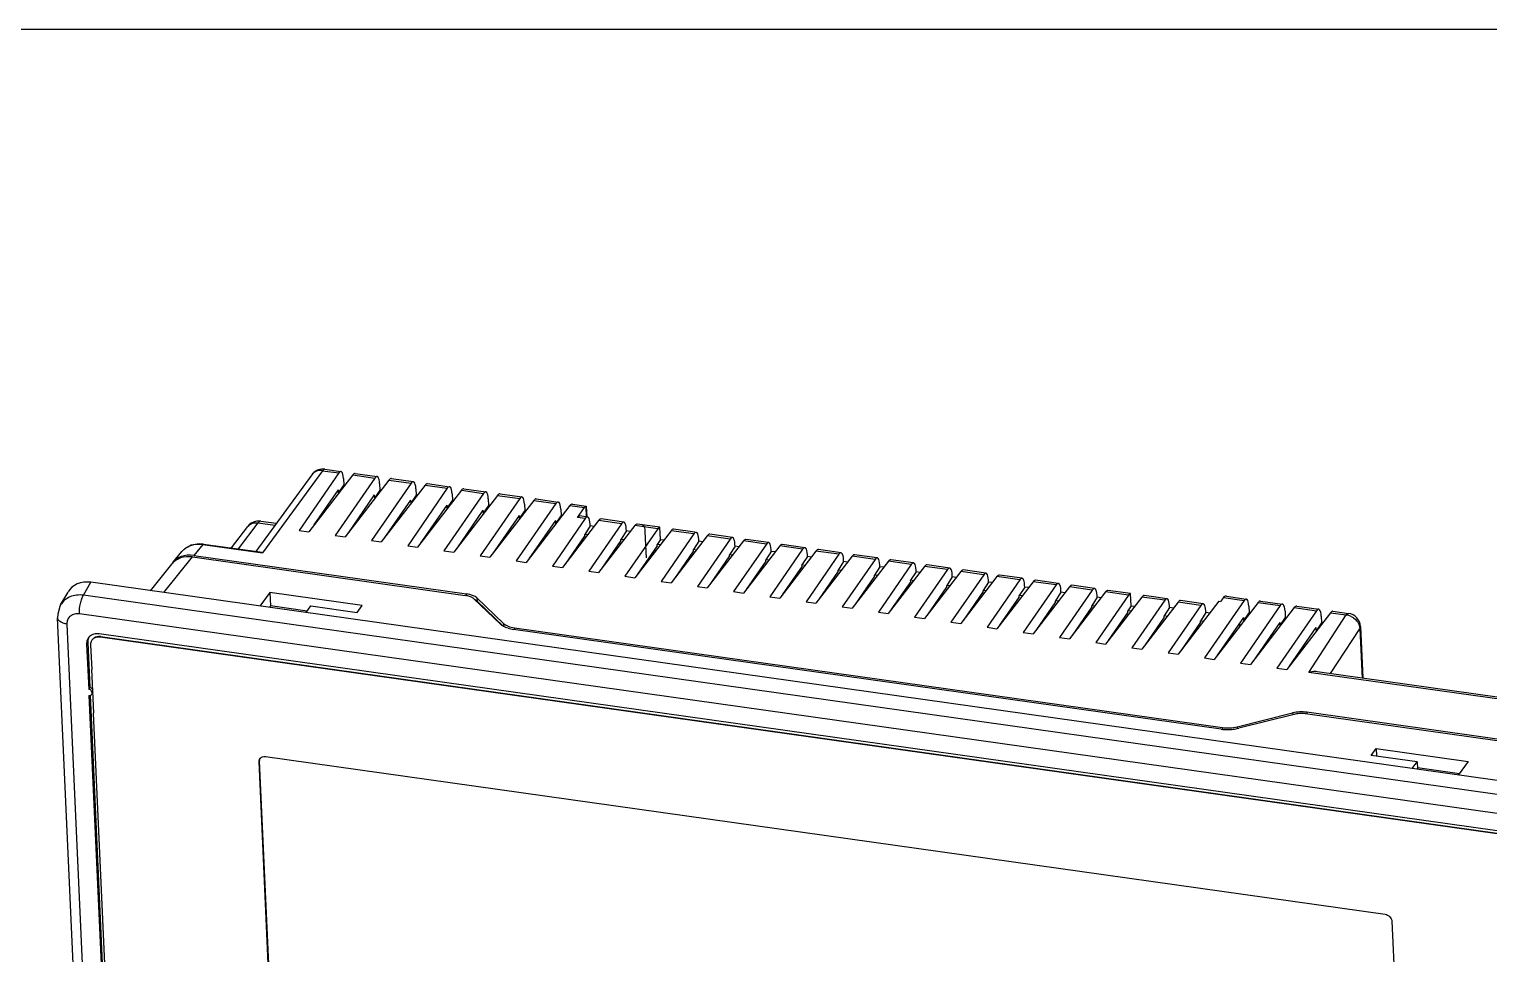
# Model space of a CAD drawing. Header units: millimetres. Extents: x -2 to 1186, y 0 to 841.
# Drawn here: x 769.1 to 978.3, y 708.5 to 841 of the extents above; entities that cross this region are included whole.
import ezdxf

# ---------------------------------------------------------------- set-up
doc = ezdxf.new("R2010")
doc.units = ezdxf.units.MM
doc.header["$LTSCALE"] = 65.395
doc.layers.get('0').update_dxf_attribs({"linetype": 'CONTINUOUS'})
doc.layers.add('11_COMPONENTS', color=7, linetype='CONTINUOUS')

msp = doc.modelspace()

# ---------------------------------------------------------------- linework, layer by layer
at = {"color": 0}
msp.add_line((-2, 841), (1186, 841), dxfattribs=at)
at = {"layer": '11_COMPONENTS', "color": 7, "linetype": 'Continuous'}
for p, q in [((811.5218, 777.9387), (813.8086, 777.6164)), ((809.6274, 777.1378), (801.6075, 766.1549)), ((811.1876, 777.7216), (802.5918, 765.9501)), ((813.4902, 777.3971), (807.8097, 769.1685)), ((815.5004, 777.1137), (809.2248, 768.969)), ((811.1876, 777.7216), (813.4902, 777.3971)), ((818.6787, 776.6657), (812.9982, 768.4371)), ((814.1724, 776.6048), (814.2142, 775.6785)), ((820.6888, 776.3824), (814.4132, 768.2377)), ((815.5004, 777.1137), (818.6787, 776.6657)), ((815.8504, 777.3286), (818.9971, 776.8851)), ((823.8672, 775.9344), (818.1867, 767.7058)), ((819.3609, 775.8735), (819.4027, 774.9472)), ((820.6888, 776.3824), (823.8672, 775.9344)), ((821.0388, 776.5973), (824.1855, 776.1538)), ((826.2273, 775.866), (829.374, 775.4224)), ((813.4088, 774.973), (809.9393, 769.9472)), ((813.4088, 774.973), (813.4283, 774.5401)), ((814.2142, 775.6785), (813.4283, 774.5401)), ((813.5086, 774.5288), (813.4283, 774.5401)), ((814.3768, 775.6556), (814.2142, 775.6785)), ((818.5973, 774.2417), (814.7905, 768.7273)), ((818.5973, 774.2417), (818.6168, 773.8087)), ((819.4027, 774.9472), (818.6168, 773.8087)), ((818.6971, 773.7974), (818.6168, 773.8087)), ((819.5653, 774.9243), (819.4027, 774.9472)), ((825.8773, 775.6511), (819.6017, 767.5064)), ((829.0557, 775.2031), (823.3751, 766.9745)), ((824.5912, 774.2159), (823.8053, 773.0774)), ((824.5494, 775.1421), (824.5912, 774.2159)), ((824.7538, 774.1929), (824.5912, 774.2159)), ((831.0658, 774.9198), (824.7902, 766.7751)), ((825.8773, 775.6511), (829.0557, 775.2031)), ((834.2441, 774.4718), (828.5636, 766.2432)), ((829.7379, 774.4108), (829.7796, 773.4845)), ((836.2543, 774.1884), (829.9787, 766.0437)), ((831.0658, 774.9198), (834.2441, 774.4718)), ((831.4158, 775.1347), (834.5625, 774.6911)), ((836.2543, 774.1884), (839.4326, 773.7405)), ((836.6043, 774.4033), (839.751, 773.9598)), ((811.6924, 772.4866), (811.7058, 772.189)), ((823.7857, 773.5103), (819.979, 767.996)), ((823.7857, 773.5103), (823.8053, 773.0774)), ((823.8855, 773.0661), (823.8053, 773.0774)), ((828.9742, 772.779), (825.1674, 767.2647)), ((828.9742, 772.779), (828.9937, 772.3461)), ((829.7796, 773.4845), (828.9937, 772.3461)), ((829.074, 772.3348), (828.9937, 772.3461)), ((829.9423, 773.4616), (829.7796, 773.4845)), ((834.1627, 772.0477), (830.3559, 766.5333)), ((839.4326, 773.7405), (833.7521, 765.5119)), ((834.1627, 772.0477), (834.1822, 771.6148)), ((834.9681, 772.7532), (834.1822, 771.6148)), ((834.9263, 773.6795), (834.9681, 772.7532)), ((835.1307, 772.7303), (834.9681, 772.7532)), ((841.4427, 773.4571), (835.1671, 765.3124)), ((844.6211, 773.0091), (838.9406, 764.7805)), ((840.1566, 772.0219), (839.3707, 770.8835)), ((840.1148, 772.9482), (840.1566, 772.0219)), ((840.3192, 771.999), (840.1566, 772.0219)), ((846.6312, 772.7258), (840.3556, 764.5811)), ((841.4427, 773.4571), (844.6211, 773.0091)), ((841.7927, 773.672), (844.9394, 773.2285)), ((845.3033, 772.2169), (845.3451, 771.2906)), ((846.6312, 772.7258), (848.7333, 772.4295)), ((846.9812, 772.9407), (848.9597, 772.6618)), ((847.7011, 771.016), (848.7333, 772.4295)), ((848.8774, 772.5835), (848.9459, 771.0673)), ((848.9694, 772.6604), (848.9693, 772.6605)), ((848.9698, 772.6537), (849.0411, 771.0716)), ((798.1267, 766.6455), (800.4554, 769.721)), ((799.1389, 766.5029), (801.9718, 770.2443)), ((801.9718, 770.2443), (804.349, 769.9093)), ((802.3291, 770.4941), (804.5478, 770.1814)), ((834.2625, 771.6035), (834.1822, 771.6148)), ((839.3512, 771.3164), (835.5444, 765.802)), ((839.3512, 771.3164), (839.3707, 770.8835)), ((839.451, 770.8721), (839.3707, 770.8835)), ((844.5396, 770.5851), (840.7329, 765.0707)), ((848.8287, 770.857), (844.129, 764.0492)), ((844.5396, 770.5851), (844.5592, 770.1521)), ((845.3451, 771.2906), (844.5592, 770.1521)), ((844.6394, 770.1408), (844.5592, 770.1521)), ((845.5077, 771.2677), (845.3451, 771.2906)), ((850.7361, 770.5882), (845.5441, 763.8498)), ((848.8287, 770.857), (847.7011, 771.016)), ((849.147, 771.0764), (848.0353, 771.2331)), ((849.5223, 769.8123), (848.7398, 768.5983)), ((854.0172, 770.1257), (849.3175, 763.3179)), ((849.5223, 769.8123), (849.5109, 770.0648)), ((850.0779, 769.734), (849.5223, 769.8123)), ((855.9246, 769.8569), (850.7325, 763.1184)), ((854.0172, 770.1257), (850.7361, 770.5882)), ((854.3354, 770.3451), (851.0863, 770.8031)), ((859.2057, 769.3944), (855.9246, 769.8569)), ((856.9972, 769.9699), (856.2747, 770.0717)), ((856.9799, 769.9715), (856.9977, 769.9694)), ((859.5072, 769.6153), (856.9799, 769.9715)), ((859.5863, 767.864), (859.5072, 769.6153)), ((807.8097, 769.1685), (809.2248, 768.969)), ((812.9982, 768.4371), (814.4132, 768.2377)), ((818.1867, 767.7058), (819.6017, 767.5064)), ((848.7473, 768.433), (845.9213, 764.3394)), ((848.7473, 768.433), (848.7398, 768.5983)), ((849.1575, 768.5394), (848.7398, 768.5983)), ((853.9358, 767.7016), (851.1098, 763.6081)), ((854.7108, 769.0809), (853.9283, 767.867)), ((853.9358, 767.7016), (853.9283, 767.867)), ((854.346, 767.8081), (853.9283, 767.867)), ((859.2057, 769.3944), (854.506, 762.5866)), ((854.7108, 769.0809), (854.6994, 769.3334)), ((855.2664, 769.0026), (854.7108, 769.0809)), ((861.1131, 769.1255), (855.921, 762.3871)), ((857.377, 768.956), (857.5454, 765.2233)), ((859.5863, 767.864), (859.1168, 767.1356)), ((859.5863, 767.864), (860.0867, 767.7935)), ((864.3942, 768.6631), (859.6945, 761.8553)), ((866.3015, 768.3942), (861.1095, 761.6558)), ((864.3942, 768.6631), (861.1131, 769.1255)), ((864.5267, 768.9078), (861.4453, 769.3421)), ((865.0877, 767.6183), (864.3052, 766.4043)), ((864.5267, 768.9078), (864.5446, 768.9056)), ((869.5826, 767.9318), (864.8829, 761.1239)), ((865.0877, 767.6183), (865.0764, 767.8708)), ((865.6433, 767.54), (865.0877, 767.6183)), ((871.49, 767.6629), (866.298, 760.9245)), ((869.5826, 767.9318), (866.3015, 768.3942)), ((869.9009, 768.1511), (866.6517, 768.6091)), ((874.7711, 767.2004), (871.49, 767.6629)), ((875.0893, 767.4198), (871.8402, 767.8778)), ((789.7363, 764.5485), (791.0232, 766.1349)), ((794.0318, 767.1567), (792.7522, 765.5794)), ((792.7522, 765.5794), (831.7949, 760.0763)), ((794.1154, 767.2107), (793.4878, 767.251)), ((794.1146, 767.2111), (794.0318, 767.1567)), ((794.0318, 767.1567), (802.5918, 765.9501)), ((794.1154, 767.2109), (794.1146, 767.2111)), ((794.1154, 767.2109), (802.2003, 766.0714)), ((823.3751, 766.9745), (824.7902, 766.7751)), ((828.5636, 766.2432), (829.9787, 766.0437)), ((833.7521, 765.5119), (835.1671, 765.3124)), ((853.7679, 767.4585), (853.785, 767.08)), ((859.1242, 766.9703), (856.2983, 762.8767)), ((859.1242, 766.9703), (859.1168, 767.1356)), ((859.5344, 767.0768), (859.1168, 767.1356)), ((864.3127, 766.239), (861.4868, 762.1454)), ((864.3127, 766.239), (864.3052, 766.4043)), ((864.7229, 766.3454), (864.3052, 766.4043)), ((869.5012, 765.5077), (866.6752, 761.4141)), ((870.2762, 766.887), (869.4937, 765.673)), ((869.5012, 765.5077), (869.4937, 765.673)), ((869.9114, 765.6141), (869.4937, 765.673)), ((874.7711, 767.2004), (870.0714, 760.3926)), ((870.2762, 766.887), (870.2648, 767.1395)), ((870.8318, 766.8087), (870.2762, 766.887)), ((876.6785, 766.9316), (871.4864, 760.1932)), ((875.4647, 766.1557), (874.6822, 764.9417)), ((879.9596, 766.4691), (875.2599, 759.6613)), ((875.4647, 766.1557), (875.4533, 766.4082)), ((876.0203, 766.0774), (875.4647, 766.1557)), ((881.867, 766.2003), (876.6749, 759.4618)), ((879.9596, 766.4691), (876.6785, 766.9316)), ((880.2778, 766.6885), (877.0286, 767.1465)), ((880.6532, 765.4243), (879.8707, 764.2104)), ((885.1481, 765.7378), (880.4484, 758.93)), ((880.6532, 765.4243), (880.6418, 765.6768)), ((881.2088, 765.346), (880.6532, 765.4243)), ((887.0554, 765.4689), (881.8634, 758.7305)), ((885.1481, 765.7378), (881.867, 766.2003)), ((885.4663, 765.9572), (882.2171, 766.4151)), ((890.3365, 765.0065), (887.0554, 765.4689)), ((890.6548, 765.2258), (887.4056, 765.6838)), ((789.5543, 764.3242), (786.4726, 760.5254)), ((788.4286, 760.2497), (792.5703, 765.3551)), ((792.5703, 765.3551), (831.6295, 759.8497)), ((838.9406, 764.7805), (840.3556, 764.5811)), ((844.129, 764.0492), (845.5441, 763.8498)), ((849.3175, 763.3179), (850.7325, 763.1184)), ((874.6897, 764.7764), (871.8637, 760.6828)), ((874.6897, 764.7764), (874.6822, 764.9417)), ((875.0999, 764.8828), (874.6822, 764.9417)), ((879.8781, 764.045), (877.0522, 759.9515)), ((879.8781, 764.045), (879.8707, 764.2104)), ((880.2883, 764.1515), (879.8707, 764.2104)), ((885.0666, 763.3137), (882.2407, 759.2201)), ((885.8416, 764.693), (885.0591, 763.479)), ((885.0666, 763.3137), (885.0591, 763.479)), ((885.4768, 763.4202), (885.0591, 763.479)), ((890.3365, 765.0065), (885.6368, 758.1987)), ((885.8416, 764.693), (885.8303, 764.9455)), ((886.3972, 764.6147), (885.8416, 764.693)), ((892.2439, 764.7376), (887.0519, 757.9992)), ((891.0301, 763.9617), (890.2476, 762.7477)), ((895.525, 764.2751), (890.8253, 757.4673)), ((891.0301, 763.9617), (891.0187, 764.2142)), ((891.5857, 763.8834), (891.0301, 763.9617)), ((897.4324, 764.0063), (892.2403, 757.2679)), ((895.525, 764.2751), (892.2439, 764.7376)), ((895.8432, 764.4945), (892.5941, 764.9525)), ((900.7135, 763.5438), (896.0138, 756.736)), ((896.2186, 763.2304), (896.2072, 763.4829)), ((900.7135, 763.5438), (897.4324, 764.0063)), ((901.0317, 763.7632), (897.7825, 764.2212)), ((906.2202, 763.0319), (902.971, 763.4899)), ((776.9206, 759.8736), (777.9743, 761.7233)), ((990.2347, 731.8049), (777.9743, 761.7233)), ((854.506, 762.5866), (855.921, 762.3871)), ((859.6945, 761.8553), (861.1095, 761.6558)), ((890.2551, 762.5824), (887.4291, 758.4888)), ((890.2551, 762.5824), (890.2476, 762.7477)), ((890.6653, 762.6888), (890.2476, 762.7477)), ((895.4436, 761.8511), (892.6176, 757.7575)), ((896.2186, 763.2304), (895.4361, 762.0164)), ((895.4436, 761.8511), (895.4361, 762.0164)), ((895.8538, 761.9575), (895.4361, 762.0164)), ((896.7742, 763.1521), (896.2186, 763.2304)), ((902.6209, 763.275), (897.4288, 756.5366)), ((901.4071, 762.4991), (900.6246, 761.2851)), ((900.632, 761.1198), (900.6246, 761.2851)), ((901.0422, 761.2262), (900.6246, 761.2851)), ((905.902, 762.8125), (901.2023, 756.0047)), ((901.4071, 762.4991), (901.3957, 762.7516)), ((901.9627, 762.4207), (901.4071, 762.4991)), ((907.8093, 762.5437), (902.6173, 755.8052)), ((905.902, 762.8125), (902.6209, 763.275)), ((906.5955, 761.7677), (905.813, 760.5537)), ((911.0904, 762.0812), (906.3907, 755.2734)), ((906.5955, 761.7677), (906.5842, 762.0202)), ((907.1511, 761.6894), (906.5955, 761.7677)), ((912.9978, 761.8123), (907.8058, 755.0739)), ((911.0904, 762.0812), (907.8093, 762.5437)), ((911.4087, 762.3006), (908.1595, 762.7585)), ((916.2789, 761.3499), (911.5792, 754.542)), ((911.784, 761.0364), (911.7726, 761.2889)), ((916.2789, 761.3499), (912.9978, 761.8123)), ((916.5971, 761.5692), (913.348, 762.0272)), ((921.7856, 760.8379), (918.5364, 761.2959)), ((773.6539, 758.4739), (774.7149, 760.3364)), ((988.9458, 729.9885), (776.9206, 759.8736)), ((803.6405, 760.262), (802.2128, 758.3068)), ((803.6405, 760.262), (803.7272, 758.3412)), ((816.8475, 758.4005), (803.6405, 760.262)), ((831.7949, 760.0763), (831.8048, 759.8576)), ((836.672, 755.7075), (832.8491, 759.365)), ((833.3001, 759.4778), (833.3258, 758.909)), ((833.3001, 759.4778), (837.1231, 755.8202)), ((864.8829, 761.1239), (866.298, 760.9245)), ((870.0714, 760.3926), (871.4864, 760.1932)), ((875.2599, 759.6613), (876.6749, 759.4618)), ((900.632, 761.1198), (897.8061, 757.0262)), ((905.8205, 760.3884), (902.9945, 756.2949)), ((905.8205, 760.3884), (905.813, 760.5537)), ((906.2307, 760.4949), (905.813, 760.5537)), ((911.009, 759.6571), (908.183, 755.5635)), ((911.784, 761.0364), (911.0015, 759.8224)), ((911.009, 759.6571), (911.0015, 759.8224)), ((911.4192, 759.7636), (911.0015, 759.8224)), ((912.3396, 760.9581), (911.784, 761.0364)), ((918.1863, 761.081), (912.9942, 754.3426)), ((916.9725, 760.3051), (916.19, 759.0911)), ((921.4674, 760.6185), (916.7677, 753.8107)), ((916.9725, 760.3051), (916.9611, 760.5576)), ((917.5281, 760.2268), (916.9725, 760.3051)), ((923.3748, 760.3497), (918.1827, 753.6113)), ((921.4674, 760.6185), (918.1863, 761.081)), ((922.161, 759.5738), (921.3785, 758.3598)), ((926.6559, 759.8872), (921.9562, 753.0794)), ((922.161, 759.5738), (922.1496, 759.8263)), ((922.7166, 759.4955), (922.161, 759.5738)), ((928.5632, 759.6184), (923.3712, 752.88)), ((926.6559, 759.8872), (923.3748, 760.3497)), ((926.9574, 760.1081), (923.707, 760.5663)), ((927.0364, 758.3569), (926.9574, 760.1081)), ((931.8443, 759.1559), (927.1446, 752.3481)), ((931.8443, 759.1559), (928.5632, 759.6184)), ((930.5619, 759.6001), (928.8954, 759.835)), ((930.5619, 759.6001), (930.5797, 759.5979)), ((932.1626, 759.3753), (930.5792, 759.5985)), ((940.2391, 759.5317), (939.8455, 758.9926)), ((940.2391, 759.5317), (943.2021, 759.114)), ((940.6809, 759.7336), (943.5205, 759.3334)), ((988.3879, 727.3261), (776.3627, 757.2112)), ((803.7272, 758.3412), (803.5753, 758.1148)), ((808.9804, 757.6008), (803.7272, 758.3412)), ((808.8163, 757.376), (809.5162, 758.3345)), ((809.5162, 758.3345), (816.1197, 757.4037)), ((816.1197, 757.4037), (816.8475, 758.4005)), ((833.3263, 759.0115), (833.2399, 758.9912)), ((837.0872, 755.4133), (833.3263, 759.0115)), ((880.4484, 758.93), (881.8634, 758.7305)), ((885.6368, 758.1987), (887.0519, 757.9992)), ((890.8253, 757.4673), (892.2403, 757.2679)), ((916.1975, 758.9258), (913.3715, 754.8322)), ((916.1975, 758.9258), (916.19, 759.0911)), ((916.6077, 759.0322), (916.19, 759.0911)), ((921.3859, 758.1945), (918.56, 754.1009)), ((921.3859, 758.1945), (921.3785, 758.3598)), ((921.7961, 758.3009), (921.3785, 758.3598)), ((926.5744, 757.4631), (923.7484, 753.3696)), ((927.0364, 758.3569), (926.5669, 757.6285)), ((926.5744, 757.4631), (926.5669, 757.6285)), ((926.9846, 757.5696), (926.5669, 757.6285)), ((927.0364, 758.3569), (927.5369, 758.2863)), ((933.7517, 758.8871), (928.5597, 752.1486)), ((932.5379, 758.1111), (931.7554, 756.8971)), ((937.0328, 758.4246), (932.3331, 751.6168)), ((932.5379, 758.1111), (932.5265, 758.3636)), ((933.0935, 758.0328), (932.5379, 758.1111)), ((939.6105, 759.0257), (933.7481, 751.4173)), ((937.0328, 758.4246), (933.7517, 758.8871)), ((937.351, 758.644), (934.1019, 759.1019)), ((937.7264, 757.3798), (936.9439, 756.1658)), ((943.2021, 759.114), (937.5216, 750.8854)), ((937.7264, 757.3798), (937.715, 757.6323)), ((938.282, 757.3015), (937.7264, 757.3798)), ((945.2122, 758.8307), (938.9366, 750.686)), ((939.6105, 759.0257), (939.8455, 758.9926)), ((948.3906, 758.3827), (942.7101, 750.1541)), ((943.9261, 757.3955), (943.1402, 756.257)), ((943.8843, 758.3218), (943.9261, 757.3955)), ((944.0887, 757.3726), (943.9261, 757.3955)), ((950.4007, 758.0994), (944.1251, 749.9547)), ((945.2122, 758.8307), (948.3906, 758.3827)), ((945.5622, 759.0456), (948.7089, 758.6021)), ((953.579, 757.6514), (947.8985, 749.4228)), ((949.0728, 757.5904), (949.1146, 756.6642)), ((955.5892, 757.3681), (949.3136, 749.2234)), ((950.4007, 758.0994), (953.579, 757.6514)), ((950.7507, 758.3143), (953.8974, 757.8708)), ((952.4673, 748.8137), (957.8293, 757.0523)), ((955.5892, 757.3681), (957.8293, 757.0523)), ((955.9392, 757.583), (958.1635, 757.2694)), ((779.8446, 609.7315), (773.2161, 756.6249)), ((774.5552, 755.7474), (781.1836, 608.8559)), ((837.1231, 755.8202), (837.1442, 755.3589)), ((939.9506, 740.6742), (838.5256, 754.9701)), ((838.691, 755.1967), (838.7009, 754.9781)), ((838.691, 755.1967), (940.116, 740.9008)), ((896.0138, 756.736), (897.4288, 756.5366)), ((901.2023, 756.0047), (902.6173, 755.8052)), ((906.3907, 755.2734), (907.8058, 755.0739)), ((931.7629, 756.7318), (928.9369, 752.6383)), ((931.7629, 756.7318), (931.7554, 756.8971)), ((932.1731, 756.8383), (931.7554, 756.8971)), ((936.9514, 756.0005), (934.1254, 751.9069)), ((936.9514, 756.0005), (936.9439, 756.1658)), ((937.3616, 756.107), (936.9439, 756.1658)), ((943.1206, 756.69), (939.3139, 751.1756)), ((942.548, 755.8605), (942.5688, 755.4)), ((943.1206, 756.69), (943.1402, 756.257)), ((943.2205, 756.2457), (943.1402, 756.257)), ((948.3091, 755.9586), (944.5023, 750.4443)), ((948.3091, 755.9586), (948.3287, 755.5257)), ((949.1146, 756.6642), (948.3287, 755.5257)), ((948.4089, 755.5144), (948.3287, 755.5257)), ((949.2772, 756.6413), (949.1146, 756.6642)), ((953.4976, 755.2273), (949.6908, 749.713)), ((953.4976, 755.2273), (953.5171, 754.7944)), ((954.303, 755.9329), (953.5171, 754.7944)), ((954.2612, 756.8591), (954.303, 755.9329)), ((954.4657, 755.9099), (954.303, 755.9329)), ((955.613, 748.6346), (959.7929, 755.057)), ((959.8823, 755.3792), (959.7929, 755.057)), ((959.7929, 755.057), (960.1113, 748.0005)), ((959.8823, 755.3792), (960.2159, 747.9858)), ((777.3812, 752.8748), (777.546, 753.1164)), ((777.3812, 752.8748), (777.6741, 746.3849)), ((777.546, 753.1164), (777.8388, 746.6266)), ((985.7855, 725.2196), (779.1898, 754.3395)), ((779.3819, 753.9754), (779.3061, 753.8642)), ((985.6188, 724.7843), (779.3061, 753.8642)), ((779.3819, 753.9754), (985.6945, 724.8954)), ((911.5792, 754.542), (912.9942, 754.3426)), ((916.7677, 753.8107), (918.1827, 753.6113)), ((921.9562, 753.0794), (923.3712, 752.88)), ((941.5334, 754.0562), (941.5193, 754.3703)), ((953.5974, 754.7831), (953.5171, 754.7944)), ((777.9497, 752.7657), (778.1101, 749.2101)), ((927.1446, 752.3481), (928.5597, 752.1486)), ((932.3331, 751.6168), (933.7481, 751.4173)), ((937.5216, 750.8854), (938.9366, 750.686)), ((778.4008, 743.0022), (778.1206, 749.2106)), ((942.7101, 750.1541), (944.1251, 749.9547)), ((947.8985, 749.4228), (949.3136, 749.2234)), ((986.1669, 744.0637), (952.4673, 748.8137)), ((986.5011, 744.2808), (953.6968, 748.9046)), ((777.8388, 746.6266), (777.6741, 746.3849)), ((777.7131, 745.5196), (783.453, 618.3187)), ((777.8884, 745.5275), (783.6177, 618.5604)), ((778.2715, 745.9123), (778.1067, 745.6706)), ((778.3843, 742.978), (778.4008, 743.0022)), ((783.6712, 625.8147), (778.3843, 742.978)), ((942.2169, 741.0071), (950.1695, 743.0049)), ((950.3871, 742.7979), (942.4345, 740.8002)), ((950.1739, 742.7941), (950.1741, 742.7444)), ((991.08, 737.375), (952.0209, 742.8804)), ((952.1863, 743.107), (952.1962, 742.8883)), ((991.229, 737.6039), (952.1863, 743.107)), ((940.116, 740.9008), (940.1259, 740.6821)), ((942.2169, 741.0071), (942.2266, 740.7908)), ((802.9894, 736.7585), (963.4076, 714.1474)), ((961.397, 736.9267), (962.1248, 737.9235)), ((968.0005, 735.996), (961.397, 736.9267)), ((962.1248, 737.9235), (975.3319, 736.0619)), ((962.1248, 737.9235), (962.1748, 736.8171)), ((802.0851, 736.0262), (802.1181, 736.0745)), ((807.044, 626.1315), (802.0851, 736.0262)), ((802.1181, 736.0745), (807.077, 626.1798)), ((967.3006, 735.0375), (968.0005, 735.996)), ((968.0005, 735.996), (968.0485, 734.9321)), ((968.0373, 735.1815), (974.0682, 734.3315)), ((975.3319, 736.0619), (973.9042, 734.1068)), ((964.39, 713.1491), (969.3489, 603.2545))]:
    msp.add_line(p, q, dxfattribs=at)
for points in [[(793.4878, 767.251), (792.3719, 767.0607), (791.4311, 766.5419), (791.0237, 766.1352)], [(773.6565, 758.4783), (773.5416, 758.2586), (773.2314, 757.1491), (773.2164, 756.6249)]]:
    msp.add_lwpolyline(points, dxfattribs=at)
for centre, radius, start, end in [((811.2428, 775.9581), 2.0002, 89.759124, 143.859187), ((811.2413, 775.9525), 2.0058, 81.909363, 89.716933), ((801.4936, 768.9325), 1.3036, 127.032022, 142.786655), ((859.7137, 763.4094), 2.9654, 107.059585, 114.145203), ((859.8923, 762.0508), 4.2515, 35.851662, 38.101527), ((831.096, 756.0626), 3.8245, 80.363372, 81.98249), ((831.1284, 756.2516), 3.6327, 78.438055, 80.367695), ((831.1689, 756.4509), 3.4294, 77.067893, 78.433824), ((925.8455, 753.0986), 3.9828, 79.86158, 83.702098), ((957.564, 754.9048), 2.1638, 76.265841, 82.955885), ((957.8843, 755.289), 2.0001, 2.584342, 81.968388), ((839.1374, 759.7511), 4.8175, 253.484775, 257.980287), ((839.3043, 760.5229), 5.6071, 257.954787, 262.017071), ((957.5246, 754.7466), 2.3269, 63.405957, 76.250148), ((778.7174, 752.9824), 1.3347, 133.261818, 145.692751), ((778.9456, 752.8517), 0.9929, 136.795055, 145.707539), ((779.1624, 752.4184), 1.5723, 81.973135, 84.617118), ((951.4233, 738.3994), 4.5219, 90.76083, 95.011069), ((951.4239, 738.4614), 4.46, 86.49237, 90.77921), ((951.4445, 738.7702), 4.1504, 82.0179, 86.516184), ((940.8019, 746.7221), 6.1075, 261.986819, 263.963118), ((940.8346, 747.0262), 6.4134, 263.959257, 265.758338), ((940.8544, 747.3038), 6.6917, 265.764959, 269.372521), ((940.8588, 747.4562), 6.8442, 269.349675, 276.454893), ((940.9038, 747.0595), 6.4449, 276.453568, 280.154308), ((941.0067, 746.4962), 5.8722, 280.134736, 284.07199), ((802.7491, 736.0835), 0.662, 136.795055, 145.707539)]:
    msp.add_arc(centre, radius, start, end, dxfattribs=at)
for centre, major_axis, ratio, start_param, end_param in [((813.5464, 775.6336), (0.2603, 1.9831), 0.28978083, 5.26179113, 6.79768087), ((815.5543, 775.3506), (0.2984, 1.9777), 0.31809386, 0.00374763, 0.52034182), ((818.7349, 774.9023), (0.2603, 1.9831), 0.28978083, 5.26179113, 6.79768087), ((820.7427, 774.6193), (0.2984, 1.9777), 0.31809386, 0.00374763, 0.52034182), ((823.9234, 774.171), (0.2603, 1.9831), 0.28978083, 5.26179113, 6.79768087), ((825.9312, 773.8879), (0.2984, 1.9777), 0.31809386, 0.00374763, 0.52034182), ((829.1118, 773.4396), (0.2603, 1.9831), 0.28978083, 5.26179113, 6.79768087), ((831.1197, 773.1566), (0.2984, 1.9777), 0.31809386, 0.00374763, 0.52034182), ((834.3003, 772.7083), (0.2603, 1.9831), 0.28978083, 5.26179113, 6.79768087), ((836.3082, 772.4253), (0.2984, 1.9777), 0.31809386, 0.00374763, 0.52034182), ((839.4888, 771.977), (0.2603, 1.9831), 0.28978083, 5.26179113, 6.79768087), ((841.4966, 771.694), (0.2984, 1.9777), 0.31809386, 0.00374763, 0.52034182), ((844.6773, 771.2457), (0.2603, 1.9831), 0.28978083, 5.26179113, 6.79768087), ((846.6851, 770.9627), (0.2984, 1.9777), 0.31809386, 0.00374763, 0.52034182), ((848.8849, 769.0936), (0.2603, 1.9831), 0.28978083, 5.26179113, 6.79768087), ((850.79, 768.825), (0.2984, 1.9777), 0.31809386, 0.00264967, 0.52034182), ((854.0734, 768.3622), (0.2603, 1.9831), 0.28978083, 5.26179113, 6.79768087), ((855.9785, 768.0937), (0.2984, 1.9777), 0.31809386, 0.00264967, 0.52034182), ((859.2619, 767.6309), (0.2603, 1.9831), 0.28978083, 0.02580337, 0.51449556), ((861.167, 767.3624), (0.2984, 1.9777), 0.31809386, 0.03164963, 0.52034182), ((864.4504, 766.8996), (0.2603, 1.9831), 0.28978083, 5.26179113, 6.79768087), ((866.3554, 766.6311), (0.2984, 1.9777), 0.31809386, 0.00264967, 0.52034182), ((869.6388, 766.1683), (0.2603, 1.9831), 0.28978083, 5.26179113, 6.79768087), ((871.5439, 765.8998), (0.2984, 1.9777), 0.31809386, 0.00264967, 0.52034182), ((874.8273, 765.437), (0.2603, 1.9831), 0.28978083, 5.26179113, 6.79768087), ((792.7312, 761.8911), (3.3058, -2.2601), 0.81023076, 8.40242518, 9.35818649), ((792.9131, 762.1154), (3.3058, -2.2601), 0.81023076, 8.40242518, 9.4159915), ((876.7324, 765.1684), (0.2984, 1.9777), 0.31809386, 0.00264967, 0.52034182), ((880.0158, 764.7056), (0.2603, 1.9831), 0.28978083, 5.26179113, 6.79768087), ((881.9209, 764.4371), (0.2984, 1.9777), 0.31809386, 0.00264967, 0.52034182), ((885.2043, 763.9743), (0.2603, 1.9831), 0.28978083, 5.26179113, 6.79768087), ((887.1093, 763.7058), (0.2984, 1.9777), 0.31809386, 0.00264967, 0.52034182), ((890.3927, 763.243), (0.2603, 1.9831), 0.28978083, 5.26179113, 6.79768087), ((892.2978, 762.9745), (0.2984, 1.9777), 0.31809386, 0.00264967, 0.52034182), ((895.5812, 762.5117), (0.2603, 1.9831), 0.28978083, 5.26179113, 6.79768087), ((897.4863, 762.2432), (0.2984, 1.9777), 0.31809386, 0.00264967, 0.52034182), ((900.7697, 761.7804), (0.2603, 1.9831), 0.28978083, 5.26179113, 6.79768087), ((902.6748, 761.5118), (0.2984, 1.9777), 0.31809386, 0.00264967, 0.52034182), ((905.9582, 761.049), (0.2603, 1.9831), 0.28978083, 5.26179113, 6.79768087), ((778.1352, 758.2593), (3.3058, -2.2601), 0.81023076, 2.11923987, 3.20699859), ((907.8632, 760.7805), (0.2984, 1.9777), 0.31809386, 0.00264967, 0.52034182), ((911.1466, 760.3177), (0.2603, 1.9831), 0.28978083, 5.26179113, 6.79768087), ((913.0517, 760.0492), (0.2984, 1.9777), 0.31809386, 0.00264967, 0.52034182), ((916.3351, 759.5864), (0.2603, 1.9831), 0.28978083, 5.26179113, 6.79768087), ((918.2402, 759.3179), (0.2984, 1.9777), 0.31809386, 0.00264967, 0.52034182), ((830.9215, 758.8802), (2.6389, 0.083), 0.47131726, 6.71646367, 7.50186184), ((921.5236, 758.8551), (0.2603, 1.9831), 0.28978083, 5.26179113, 6.79768087), ((923.4287, 758.5866), (0.2984, 1.9777), 0.31809386, 0.03164963, 0.52034182), ((926.712, 758.1238), (0.2603, 1.9831), 0.28978083, 0.02580337, 0.51449556), ((928.6171, 757.8552), (0.2984, 1.9777), 0.31809386, 0.03164963, 0.52034182), ((931.9005, 757.3924), (0.2603, 1.9831), 0.28978083, 5.26179113, 6.79768087), ((933.8056, 757.1239), (0.2984, 1.9777), 0.31809386, 0.00264967, 0.52034182), ((943.2583, 757.3506), (0.2603, 1.9831), 0.28978083, 5.26179113, 6.79768087), ((937.089, 756.6611), (0.2603, 1.9831), 0.28978083, 5.26179113, 6.79768087), ((945.2661, 757.0676), (0.2984, 1.9777), 0.31809386, 0.00374763, 0.52034182), ((948.4468, 756.6193), (0.2603, 1.9831), 0.28978083, 5.26179113, 6.79768087), ((950.4546, 756.3362), (0.2984, 1.9777), 0.31809386, 0.00374763, 0.52034182), ((953.6352, 755.8879), (0.2603, 1.9831), 0.28978083, 5.26179113, 6.79768087), ((955.6431, 755.6049), (0.2984, 1.9777), 0.31809386, 0.00374763, 0.52034182), ((839.6008, 756.4426), (2.7488, 0.0865), 0.47131726, 3.57487102, 4.36026918), ((951.3129, 741.9109), (2.6389, 0.083), 0.47131726, 7.50186184, 8.28726), ((941.0258, 742.1467), (2.7488, 0.0865), 0.47131726, 4.36026937, 5.14566735)]:
    msp.add_ellipse(centre, major_axis=major_axis, ratio=ratio, start_param=start_param, end_param=end_param, dxfattribs=at)
for points, knots in [([(811.5218, 777.9387), (811.4953, 777.9425), (811.3544, 777.9287), (811.2526, 777.8106), (811.1876, 777.7216)], [0, 0, 0, 0, 0.19516625, 1, 1, 1, 1]), ([(811.1876, 777.7216), (810.8904, 777.7635), (810.2879, 777.7225), (809.7905, 777.3608), (809.6275, 777.1377)], [0, 0, 0, 0, 0.52074572, 1, 1, 1, 1]), ([(848.8774, 772.5835), (848.9011, 772.6016), (848.923, 772.6298), (848.9695, 772.6501), (848.9695, 772.6603)], [0, 0, 0, 0, 0.74474441, 1, 1, 1, 1]), ([(800.7085, 769.9732), (800.8768, 770.1002), (801.2954, 770.2807), (801.7459, 770.2807), (801.9718, 770.2443)], [0, 0, 0, 0, 0.47950661, 1, 1, 1, 1]), ([(802.3291, 770.4941), (802.3007, 770.4981), (802.1461, 770.4801), (802.0402, 770.3447), (801.9718, 770.2443)], [0, 0, 0, 0, 0.1906436, 1, 1, 1, 1]), ([(847.7011, 771.016), (847.7272, 771.0518), (847.8096, 771.1548), (847.945, 771.2459), (848.0355, 771.2331)], [0, 0, 0, 0, 0.32684803, 1, 1, 1, 1]), ([(856.9978, 769.9698), (857.1265, 769.951), (857.2714, 769.688), (857.3462, 769.3397), (857.3709, 769.0913), (857.377, 768.956)], [0, 0, 0, 0, 0.34753466, 0.63836401, 1, 1, 1, 1]), ([(791.0232, 766.1349), (791.3539, 766.5397), (792.3256, 767.1784), (793.4649, 767.2379), (794.0318, 767.1567)], [0, 0, 0, 0, 0.47717564, 1, 1, 1, 1]), ([(776.9206, 759.8736), (776.2754, 759.9581), (775.2653, 759.8622), (774.1895, 759.2012), (773.8018, 758.7324), (773.6566, 758.4785)], [0, 0, 0, 0, 0.52249835, 0.76507345, 1, 1, 1, 1]), ([(776.3627, 757.2112), (776.3405, 757.7038), (776.4152, 758.4393), (776.6513, 759.3237), (776.8199, 759.716), (776.9206, 759.8736)], [0, 0, 0, 0, 0.53849417, 0.79574521, 1, 1, 1, 1]), ([(832.6803, 759.4976), (832.6304, 759.5304), (832.3975, 759.6633), (832.139, 759.7467), (831.9364, 759.7933)], [0, 0, 0, 0, 0.22321253, 1, 1, 1, 1]), ([(833.3263, 759.0115), (833.3007, 759.0356), (833.1848, 759.1353), (833.0534, 759.216), (832.9488, 759.2698)], [0, 0, 0, 0, 0.2299766, 1, 1, 1, 1]), ([(940.6708, 759.7351), (940.6425, 759.7391), (940.5454, 759.7474), (940.4387, 759.7281), (940.3833, 759.6857)], [0, 0, 0, 0, 0.290417, 1, 1, 1, 1]), ([(776.3627, 757.2112), (776.1263, 757.2446), (775.6547, 757.2328), (775.0269, 756.9406), (774.6162, 756.4051), (774.5455, 755.9645), (774.5552, 755.7474)], [0, 0, 0, 0, 0.26910868, 0.51745078, 0.75517535, 1, 1, 1, 1]), ([(957.8293, 757.0523), (957.8554, 757.0881), (957.9378, 757.1909), (958.073, 757.2823), (958.1635, 757.2694)], [0, 0, 0, 0, 0.32618769, 1, 1, 1, 1]), ([(774.5552, 755.7474), (774.3747, 755.7729), (773.8631, 755.8741), (773.2322, 756.2564), (773.2163, 756.6238)], [0, 0, 0, 0, 0.33138558, 1, 1, 1, 1]), ([(958.5663, 756.8273), (958.6837, 756.7686), (959.1221, 756.5021), (959.474, 756.0876), (959.6301, 755.7397)], [0, 0, 0, 0, 0.25607877, 1, 1, 1, 1]), ([(959.6301, 755.7397), (959.6549, 755.6846), (959.7412, 755.4662), (959.7873, 755.2312), (959.7929, 755.057)], [0, 0, 0, 0, 0.25744746, 1, 1, 1, 1]), ([(777.615, 753.7347), (777.4897, 753.5508), (777.3857, 753.2522), (777.3777, 752.9521), (777.3812, 752.8748)], [0, 0, 0, 0, 0.74179393, 1, 1, 1, 1]), ([(779.1898, 754.3395), (778.9358, 754.3753), (778.4288, 754.3575), (777.9743, 754.1158), (777.8028, 753.9544)], [0, 0, 0, 0, 0.52132153, 1, 1, 1, 1]), ([(778.1253, 753.4111), (778.0628, 753.3194), (777.967, 753.1095), (777.9445, 752.8805), (777.9497, 752.7657)], [0, 0, 0, 0, 0.49124688, 1, 1, 1, 1]), ([(778.2011, 753.5223), (778.3128, 753.6862), (778.6623, 753.9579), (779.0939, 754.0042), (779.3099, 753.9839)], [0, 0, 0, 0, 0.47770159, 1, 1, 1, 1]), ([(779.3061, 753.8642), (779.1049, 753.8926), (778.7023, 753.8748), (778.3492, 753.667), (778.2219, 753.5315)], [0, 0, 0, 0, 0.52215862, 1, 1, 1, 1]), ([(953.6993, 748.9043), (953.6002, 748.9181), (953.1874, 748.9501), (952.7704, 748.8929), (952.4673, 748.8137)], [0, 0, 0, 0, 0.24220713, 1, 1, 1, 1]), ([(778.1069, 745.6709), (778.1474, 745.7304), (778.1881, 745.8888), (778.082, 746.2021), (777.8407, 746.3614), (777.6741, 746.3849)], [0, 0, 0, 0, 0.22505203, 0.47374079, 1, 1, 1, 1]), ([(802.0851, 736.0262), (802.0834, 736.065), (802.0872, 736.2152), (802.1395, 736.3645), (802.2022, 736.4564)], [0, 0, 0, 0, 0.25895585, 1, 1, 1, 1]), ([(802.205, 736.4561), (802.1892, 736.428), (802.1332, 736.3087), (802.1136, 736.1736), (802.1181, 736.0745)], [0, 0, 0, 0, 0.24557585, 1, 1, 1, 1]), ([(802.2666, 736.5367), (802.3514, 736.627), (802.5869, 736.7656), (802.8553, 736.7774), (802.9894, 736.7585)], [0, 0, 0, 0, 0.47784138, 1, 1, 1, 1]), ([(963.4076, 714.1474), (963.6592, 714.1119), (964.1317, 713.8714), (964.3792, 713.3883), (964.39, 713.1491)], [0, 0, 0, 0, 0.51486307, 1, 1, 1, 1])]:
    msp.add_open_spline(points, degree=3, knots=knots, dxfattribs=at)
for points in [[(848.8065, 772.5186), (848.7801, 772.4906), (848.7559, 772.4605), (848.7333, 772.4295)], [(848.8774, 772.5835), (848.852, 772.564), (848.8284, 772.5419), (848.8065, 772.5186)], [(801.5933, 770.4609), (801.1527, 770.3578), (800.7284, 770.0816), (800.4552, 769.7208)], [(802.3291, 770.4941), (802.086, 770.5284), (801.8323, 770.5168), (801.5933, 770.4609)], [(802.1964, 766.0719), (802.333, 766.0527), (802.4666, 766.008), (802.5918, 765.9501)], [(832.8491, 759.365), (832.7973, 759.4145), (832.7401, 759.4584), (832.6803, 759.4976)], [(940.3123, 759.6207), (940.286, 759.5927), (940.2617, 759.5627), (940.2391, 759.5317)], [(940.3833, 759.6857), (940.3578, 759.6662), (940.3342, 759.6441), (940.3123, 759.6207)], [(836.8807, 755.5379), (836.8072, 755.5892), (836.7368, 755.6455), (836.672, 755.7075)], [(837.0839, 755.4119), (837.0142, 755.4505), (836.9461, 755.4924), (836.8807, 755.5379)], [(837.4333, 755.248), (837.3138, 755.2955), (837.1965, 755.3496), (837.0839, 755.4119)], [(837.7679, 755.1324), (837.6548, 755.1661), (837.543, 755.2043), (837.4333, 755.248)], [(777.6514, 753.7369), (777.5717, 753.5429), (777.5365, 753.326), (777.546, 753.1164)], [(777.8388, 746.6266), (778.0007, 746.6038), (778.1627, 746.4988), (778.2514, 746.3616)], [(777.7131, 745.5196), (777.8163, 745.5051), (777.9335, 745.524), (778.0193, 745.5832)], [(778.0193, 745.5832), (778.0533, 745.6066), (778.0837, 745.6367), (778.1069, 745.6709)], [(950.1695, 743.0049), (950.1727, 742.9347), (950.1734, 742.8644), (950.1739, 742.7941)], [(951.0283, 742.904), (950.8125, 742.8851), (950.5972, 742.8507), (950.3871, 742.7979)]]:
    msp.add_open_spline(points, degree=3, dxfattribs=at)

doc.saveas('drawing.dxf')
